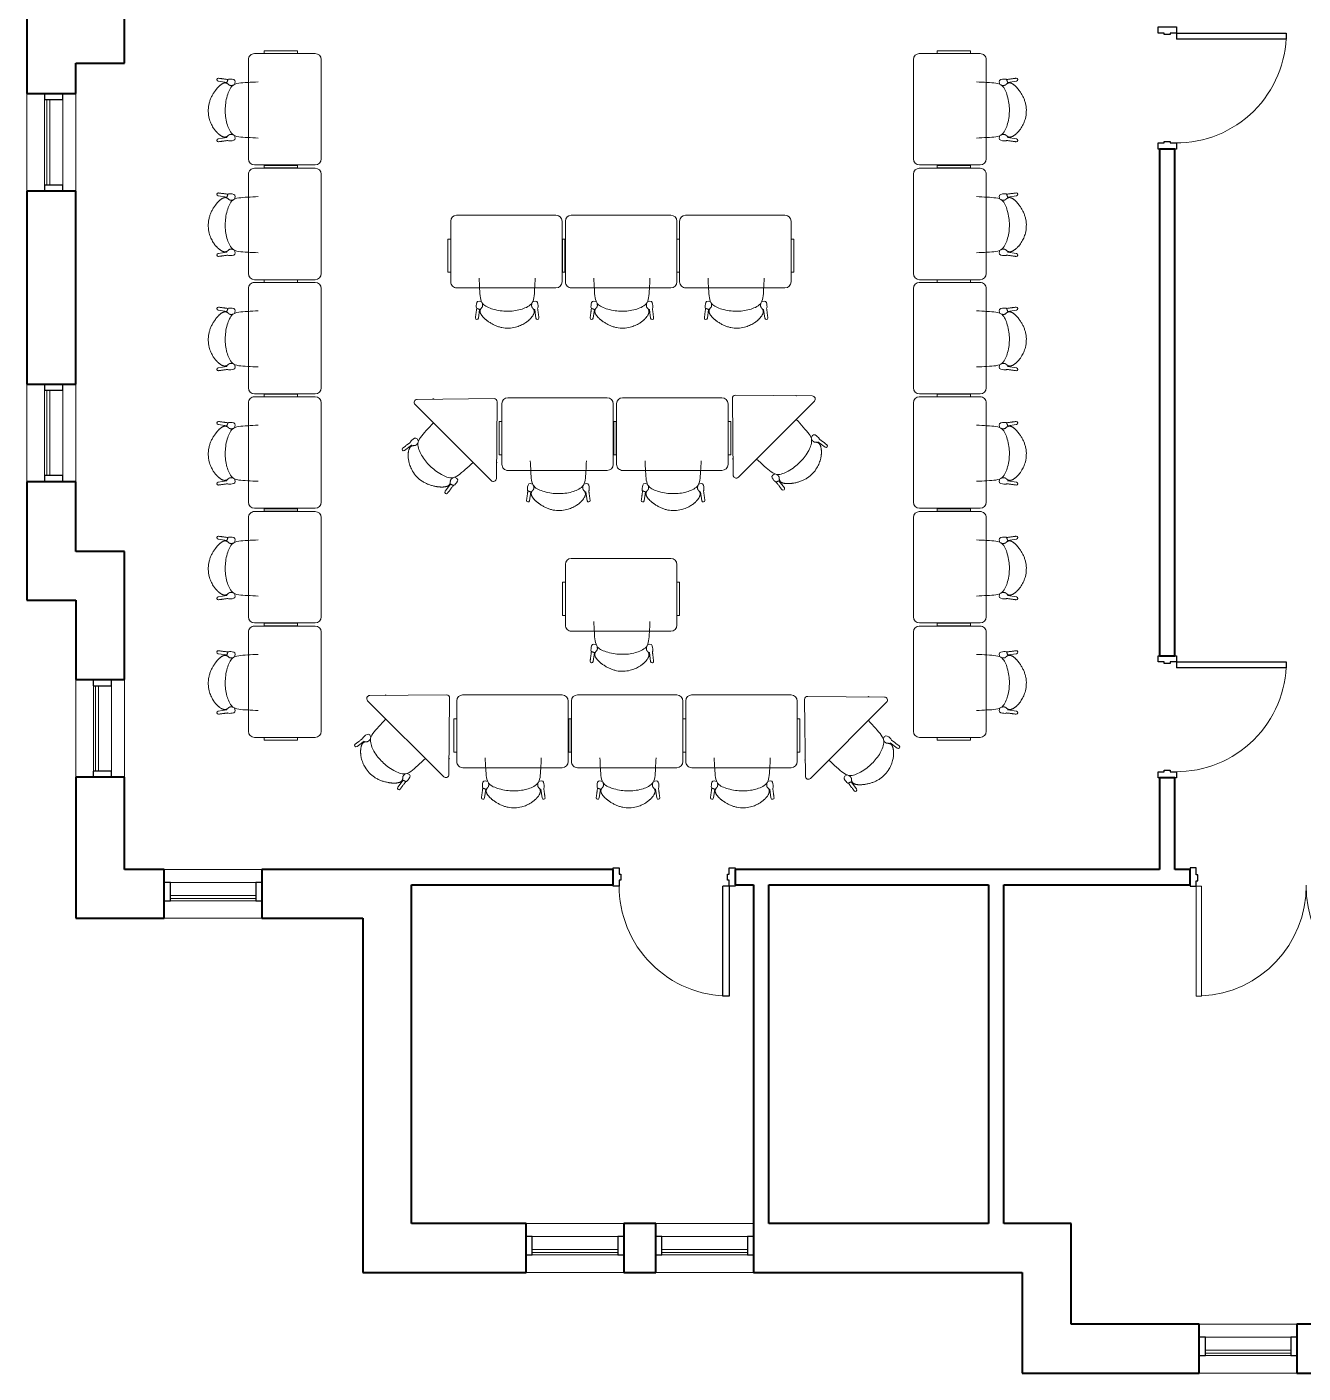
# Model space of a CAD drawing. Header units: inches. Extents: x -874 to -44, y 343 to 1063.
# Drawn here: x -874.3 to -456.3, y 343.2 to 784.2 of the extents above; entities that cross this region are included whole.
import ezdxf

# ---------------------------------------------------------------- set-up
doc = ezdxf.new("R2010")
doc.units = ezdxf.units.IN
doc.header["$MEASUREMENT"] = 0
for name, color, linetype, lineweight in [('A-DOOR', 31, 'Continuous', 15), ('A-DOOR-FRAM', 31, 'Continuous', 25), ('A-GLAZ-CURT', 52, 'Continuous', 9), ('A-GLAZ-CWMG', 51, 'Continuous', 9), ('A-WALL', 113, 'Continuous', 15), ('I-FURN', 30, 'Continuous', 9), ('I-WALL', 2, 'Continuous', 15)]:
    doc.layers.add(name, color=color, linetype=linetype, lineweight=lineweight)

# ---------------------------------------------------------------- blocks, each defined once
blk = doc.blocks.new('Door-Double_CE_ - WD Door-2_ HM Frame-5162521-SECOND FLOOR FFE PLAN')
at = {"layer": 'A-DOOR'}
for p, q in [((-34.25, 39), (-36, 39)), ((-36, 39), (-36, 3)), ((-34.25, 3), (-34.25, 39)), ((36, 39), (34.25, 39)), ((34.25, 39), (34.25, 3)), ((36, 3), (36, 39)), ((-36, 3), (-34.25, 3)), ((34.25, 3), (36, 3))]:
    blk.add_line(p, q, dxfattribs=at)
at = {"layer": 'A-DOOR', "lineweight": 9}
for centre, start, end in [((-36, 3), 359.5, 87.2079), ((36, 3), 92.7838, 180.5)]:
    blk.add_arc(centre, 36, start, end, dxfattribs=at)
at = {"layer": 'A-DOOR-FRAM'}
for p, q in [((-36, 3), (-38, 3)), ((-38, 3), (-38, -3)), ((-36, 1.25), (-36, 3)), ((-35.5, 1.25), (-36, 1.25)), ((-35.5, -0.75), (-35.5, 1.25)), ((36, 1.25), (35.5, 1.25)), ((35.5, 1.25), (35.5, -0.75)), ((38, 3), (36, 3)), ((36, 3), (36, 1.25)), ((38, -3), (38, 3)), ((-38, -3), (-36, -3)), ((-36, -3), (-36, -0.75)), ((-36, -0.75), (-35.5, -0.75)), ((35.5, -0.75), (36, -0.75)), ((36, -0.75), (36, -3)), ((36, -3), (38, -3))]:
    blk.add_line(p, q, dxfattribs=at)
blk = doc.blocks.new('Door-Single_CE_ - WD Door-2_ HM Frame-5271110-SECOND FLOOR FFE PLAN')
at = {"layer": 'A-DOOR'}
for p, q in [((16, -39), (16, -3)), ((16, -3), (18, -3)), ((18, -3), (18, -39)), ((18, -39), (16, -39))]:
    blk.add_line(p, q, dxfattribs=at)
at = {"layer": 'A-DOOR', "lineweight": 25}
for p, q in [((16, -39), (16, -3)), ((18, -3), (16, -3)), ((18, -3), (18, -39)), ((18, -39), (16, -39))]:
    blk.add_line(p, q, dxfattribs=at)
at = {"layer": 'A-DOOR', "lineweight": 9}
blk.add_arc((18, -3), 36, 179.5, 270, dxfattribs=at)
blk.add_arc((18, -3), 36, 179.5, 270, dxfattribs=at)
blk.add_arc((18, -3), 36, 179.5, 270, dxfattribs=at)
blk.add_arc((18, -3), 36, 179.5, 270, dxfattribs=at)
at = {"layer": 'A-DOOR-FRAM'}
for p, q in [((-20, 3), (-18, 3)), ((-20, -3), (-20, 3)), ((-18, 3), (-18, 1)), ((-18, 1), (-17.5, 1)), ((-17.5, 1), (-17.5, -1)), ((17.5, 1), (18, 1)), ((17.5, -1), (17.5, 1)), ((18, 3), (20, 3)), ((18, 1), (18, 3)), ((20, 3), (20, -3)), ((-18, -3), (-20, -3)), ((-18, -1), (-18, -3)), ((-17.5, -1), (-18, -1)), ((18, -1), (17.5, -1)), ((18, -3), (18, -1)), ((20, -3), (18, -3))]:
    blk.add_line(p, q, dxfattribs=at)
blk = doc.blocks.new('System Panel - zGlazed-5173169-SECOND FLOOR FFE PLAN')
at = {"layer": 'A-GLAZ-CURT', "lineweight": 15}
for p, q in [((14, -0.5), (-14, -0.5)), ((-14, -0.5), (-14, -1.5)), ((-14, -1.5), (14, -1.5)), ((14, -1.5), (14, -0.5))]:
    blk.add_line(p, q, dxfattribs=at)
blk = doc.blocks.new('Rectangular Mullion - 6_ x 2_ Rectangular_CE_-5174039-SECOND FLOOR FFE PLAN')
at = {"layer": 'A-GLAZ-CWMG'}
for p, q in [((-253.84, 1057.42), (-225.84, 1057.42)), ((-253.84, 1051.42), (-225.84, 1051.42))]:
    blk.add_line(p, q, dxfattribs=at)
blk = doc.blocks.new('Rectangular Mullion - 6_ x 2_ Rectangular_CE_-5174040-SECOND FLOOR FFE PLAN')
at = {"layer": 'A-GLAZ-CWMG', "lineweight": 25}
for p, q in [((-2, 2.25), (0, 2.25)), ((-2, -3.75), (-2, 2.25)), ((0, 2.25), (0, -3.75)), ((0, -3.75), (-2, -3.75))]:
    blk.add_line(p, q, dxfattribs=at)
blk = doc.blocks.new('Rectangular Mullion - 6_ x 2_ Rectangular_CE_-5174041-SECOND FLOOR FFE PLAN')
at = {"layer": 'A-GLAZ-CWMG', "lineweight": 25}
for p, q in [((0, 2.25), (-2, 2.25)), ((-2, 2.25), (-2, -3.75)), ((0, -3.75), (0, 2.25)), ((-2, -3.75), (0, -3.75))]:
    blk.add_line(p, q, dxfattribs=at)
blk = doc.blocks.new('System Panel - zGlazed-5173075-SECOND FLOOR FFE PLAN')
at = {"layer": 'A-GLAZ-CURT', "lineweight": 15}
for p, q in [((14, 1.5), (-14, 1.5)), ((-14, 1.5), (-14, 0.5)), ((-14, 0.5), (14, 0.5)), ((14, 0.5), (14, 1.5))]:
    blk.add_line(p, q, dxfattribs=at)
blk = doc.blocks.new('Rectangular Mullion - 6_ x 2_ Rectangular_CE_-5174307-SECOND FLOOR FFE PLAN')
at = {"layer": 'A-GLAZ-CWMG'}
for p, q in [((-827.34, 503.92), (-799.34, 503.92)), ((-827.34, 497.92), (-799.34, 497.92))]:
    blk.add_line(p, q, dxfattribs=at)
blk = doc.blocks.new('Rectangular Mullion - 6_ x 2_ Rectangular_CE_-5174308-SECOND FLOOR FFE PLAN')
at = {"layer": 'A-GLAZ-CWMG', "lineweight": 25}
for p, q in [((-2, 3.75), (0, 3.75)), ((-2, -2.25), (-2, 3.75)), ((0, 3.75), (0, -2.25)), ((0, -2.25), (-2, -2.25))]:
    blk.add_line(p, q, dxfattribs=at)
blk = doc.blocks.new('Rectangular Mullion - 6_ x 2_ Rectangular_CE_-5174309-SECOND FLOOR FFE PLAN')
at = {"layer": 'A-GLAZ-CWMG', "lineweight": 25}
for p, q in [((0, 3.75), (-2, 3.75)), ((-2, 3.75), (-2, -2.25)), ((0, -2.25), (0, 3.75)), ((-2, -2.25), (0, -2.25))]:
    blk.add_line(p, q, dxfattribs=at)
blk = doc.blocks.new('Rectangular Mullion - 6_ x 2_ Rectangular_CE_-5173074-SECOND FLOOR FFE PLAN')
at = {"layer": 'A-GLAZ-CWMG'}
for p, q in [((-253.84, 388.92), (-225.84, 388.92)), ((-253.84, 382.92), (-225.84, 382.92))]:
    blk.add_line(p, q, dxfattribs=at)
blk = doc.blocks.new('Rectangular Mullion - 6_ x 2_ Rectangular_CE_-5173056-SECOND FLOOR FFE PLAN')
at = {"layer": 'A-GLAZ-CWMG', "lineweight": 25}
for p, q in [((-2, 3.75), (0, 3.75)), ((-2, -2.25), (-2, 3.75)), ((0, 3.75), (0, -2.25)), ((0, -2.25), (-2, -2.25))]:
    blk.add_line(p, q, dxfattribs=at)
blk = doc.blocks.new('Rectangular Mullion - 6_ x 2_ Rectangular_CE_-5173057-SECOND FLOOR FFE PLAN')
at = {"layer": 'A-GLAZ-CWMG', "lineweight": 25}
for p, q in [((0, 3.75), (-2, 3.75)), ((-2, 3.75), (-2, -2.25)), ((0, -2.25), (0, 3.75)), ((-2, -2.25), (0, -2.25))]:
    blk.add_line(p, q, dxfattribs=at)
blk = doc.blocks.new('Chair_Stacking - Armless and Glides-2667581-SECOND FLOOR FFE PLAN')
at = {"layer": 'I-FURN'}
for p, q in [((-9.44, 9.42), (-6.53, 9.02)), ((-9.44, -9.42), (-6.55, -9.02))]:
    blk.add_line(p, q, dxfattribs=at)
for points, knots in [([(-5.95, 8.29), (-5.98, 8.33), (-6.05, 8.4), (-6.18, 8.51), (-6.29, 8.6), (-6.39, 8.66), (-6.48, 8.7), (-6.56, 8.74), (-6.65, 8.78), (-6.73, 8.81), (-6.79, 8.83), (-6.84, 8.84), (-6.9, 8.85), (-6.97, 8.86), (-7.06, 8.87), (-7.15, 8.88), (-7.24, 8.87), (-7.3, 8.87), (-7.37, 8.86), (-7.46, 8.84), (-7.58, 8.82), (-7.73, 8.77), (-7.89, 8.7), (-8.06, 8.62), (-8.23, 8.51), (-8.42, 8.39), (-8.6, 8.26), (-8.79, 8.11), (-8.98, 7.94), (-9.17, 7.76), (-9.32, 7.61), (-9.45, 7.48), (-9.57, 7.35), (-9.72, 7.18), (-9.9, 6.97), (-10.07, 6.75), (-10.24, 6.53), (-10.46, 6.23), (-10.62, 6), (-10.72, 5.84)], [-1, -1, -1, -1, -0.944444, -0.888889, -0.833333, -0.805556, -0.777778, -0.75, -0.722222, -0.694444, -0.680556, -0.666667, -0.652778, -0.638889, -0.611111, -0.583333, -0.569444, -0.555556, -0.541667, -0.527778, -0.5, -0.472222, -0.444444, -0.416667, -0.388889, -0.361111, -0.333333, -0.305556, -0.277778, -0.25, -0.222222, -0.208333, -0.194444, -0.166667, -0.138889, -0.111111, -0.083333, -0.055556, 0, 0, 0, 0]), ([(-6.21, 9.98), (-6.14, 10.17), (-4.42, 10.12), (-3.47, 9.7), (-4.03, 8.38)], [0, 0, 0, 0, 0.0820639, 0.1983562, 0.1983562, 0.1983562, 0.1983562]), ([(3.67, 9.19), (2.51, 9.15), (-1.26, 8.91), (-3.68, 8.83), (-4.72, 7.95)], [0.5833866, 0.5833866, 0.5833866, 0.5833866, 0.7699836, 1.1683365, 1.1683365, 1.1683365, 1.1683365]), ([(-10.72, 5.84), (-10.93, 5.53), (-11.32, 4.89), (-11.82, 3.88), (-12.22, 2.82), (-12.6, 1.36), (-12.75, -0.53), (-12.46, -2.59), (-11.94, -4.11), (-11.45, -5.12), (-11.17, -5.6), (-11.02, -5.84)], [0, 0, 0, 0, 0.090909, 0.181818, 0.272727, 0.363636, 0.545455, 0.727273, 0.863636, 0.931818, 1, 1, 1, 1]), ([(-4.72, 7.95), (-5.53, 7.3), (-6.81, 4.07), (-7.26, 0), (-6.91, -3.94), (-5.68, -6.99), (-4.72, -7.95)], [0, 0, 0, 0, 0.239211, 0.559396, 0.87447, 1.1135, 1.1135, 1.1135, 1.1135]), ([(-11.02, -5.84), (-10.92, -6.01), (-10.71, -6.32), (-10.42, -6.7), (-10.18, -6.98), (-10, -7.19), (-9.84, -7.36), (-9.71, -7.49), (-9.61, -7.58), (-9.51, -7.67), (-9.38, -7.79), (-9.21, -7.94), (-9.01, -8.1), (-8.75, -8.3), (-8.48, -8.47), (-8.23, -8.61), (-8.05, -8.7), (-7.88, -8.76), (-7.72, -8.81), (-7.57, -8.85), (-7.45, -8.87), (-7.36, -8.88), (-7.27, -8.88), (-7.17, -8.88), (-7.07, -8.87), (-7, -8.85), (-6.95, -8.84), (-6.89, -8.83), (-6.83, -8.82), (-6.75, -8.79), (-6.66, -8.75), (-6.57, -8.71), (-6.49, -8.67), (-6.38, -8.6), (-6.27, -8.52), (-6.14, -8.41), (-6.07, -8.33), (-6.03, -8.29)], [-1, -1, -1, -1, -0.944444, -0.888889, -0.861111, -0.833333, -0.805556, -0.791667, -0.777778, -0.763889, -0.75, -0.722222, -0.694444, -0.666667, -0.611111, -0.583333, -0.555556, -0.527778, -0.5, -0.472222, -0.444444, -0.430556, -0.416667, -0.388889, -0.361111, -0.347222, -0.333333, -0.319444, -0.305556, -0.277778, -0.25, -0.222222, -0.194444, -0.166667, -0.111111, -0.055556, 0, 0, 0, 0]), ([(-6.21, -9.98), (-6.14, -10.17), (-4.42, -10.12), (-3.47, -9.7), (-4.03, -8.38)], [0, 0, 0, 0, 0.0820639, 0.1983562, 0.1983562, 0.1983562, 0.1983562]), ([(-4.72, -7.95), (-3.68, -8.83), (-1.26, -8.91), (2.51, -9.15), (3.67, -9.19)], [-1.1683365, -1.1683365, -1.1683365, -1.1683365, -0.7699836, -0.5833866, -0.5833866, -0.5833866, -0.5833866])]:
    blk.add_open_spline(points, degree=3, knots=knots, dxfattribs=at)
for points, degree in [([(-9.35, 10.41), (-9.91, 10.49), (-10.11, 9.55), (-9.44, 9.42)], 3), ([(-6.21, 9.98), (-9.35, 10.41)], 1), ([(-6.64, 8.78), (-6.21, 9.98)], 1), ([(-5.95, 8.29), (-5.56, 7.9), (-4.52, 8.1)], 2), ([(-6.64, -8.78), (-6.55, -9.02)], 1), ([(-6.03, -8.29), (-5.62, -7.87), (-4.5, -8.09)], 2), ([(-9.35, -10.41), (-9.91, -10.49), (-10.11, -9.55), (-9.44, -9.42)], 3), ([(-6.21, -9.98), (-9.35, -10.41)], 1)]:
    blk.add_open_spline(points, degree=degree, dxfattribs=at)
blk = doc.blocks.new('Table-End - 24_ x 24_ Triangle-5177764-SECOND FLOOR FFE PLAN')
at = {"layer": 'I-FURN'}
for p, q in [((19.43, 10.64), (1.81, -7.3)), ((38.47, -7.3), (20.86, 10.64)), ((5.4, -3.46), (5.4, -3.65)), ((5.46, -3.46), (5.4, -3.46)), ((5.46, -3.46), (5.58, -3.46)), ((34.71, -3.46), (34.83, -3.46)), ((34.9, -3.46), (34.83, -3.46)), ((34.9, -3.66), (34.9, -3.46)), ((2.53, -9), (37.76, -9))]:
    blk.add_line(p, q, dxfattribs=at)
for centre, start, end in [((20.14, 9.94), 44.4726, 135.5274), ((2.53, -8), 135.5274, 270), ((37.76, -8), 270, 44.4726)]:
    blk.add_arc(centre, 1, start, end, dxfattribs=at)
blk = doc.blocks.new('Steelcase_AM_Table_Education_Verb_Rectangle_AccessLeg_24D - 39W - Caster_Side Dock Modified-5198920-SECOND FLOOR FFE PLAN')
at = {"layer": 'I-FURN'}
for p, q in [((14.35, 9.34), (-18.15, 9.34)), ((-20.15, 7.34), (-20.15, 4.2)), ((16.35, 4.2), (16.35, 7.34)), ((-21.07, 4.2), (-21.07, -6.7)), ((-20.15, 4.2), (-21.07, 4.2)), ((-20.15, -6.7), (-20.15, 4.2)), ((17.27, 4.2), (16.35, 4.2)), ((16.35, 4.2), (16.35, -6.7)), ((17.27, -6.7), (17.27, 4.2)), ((-21.07, -6.7), (-20.15, -6.7)), ((-20.15, -6.7), (-20.15, -12.5)), ((16.35, -12.57), (16.35, -6.7)), ((16.35, -6.7), (17.27, -6.7)), ((-18.15, -14.5), (14.42, -14.5))]:
    blk.add_line(p, q, dxfattribs=at)
for centre, radius, start, end in [((-18.15, 7.34), 2, 90, 180), ((14.35, 7.34), 2, 360, 90), ((-18.15, -12.5), 2, 180, 270), ((14.42, -12.57), 1.93, 270, 360)]:
    blk.add_arc(centre, radius, start, end, dxfattribs=at)
blk = doc.blocks.new('Chair_Stacking - Armless and Glides-5211164-SECOND FLOOR FFE PLAN')
at = {"layer": 'I-FURN'}
for p, q in [((-9.44, 9.42), (-6.55, 9.02)), ((-9.44, -9.42), (-6.53, -9.02))]:
    blk.add_line(p, q, dxfattribs=at)
for points, knots in [([(-11.02, 5.84), (-10.92, 6.01), (-10.71, 6.32), (-10.42, 6.7), (-10.18, 6.98), (-10, 7.19), (-9.84, 7.36), (-9.71, 7.49), (-9.61, 7.58), (-9.51, 7.67), (-9.38, 7.79), (-9.21, 7.94), (-9.01, 8.1), (-8.75, 8.3), (-8.48, 8.47), (-8.23, 8.61), (-8.05, 8.7), (-7.88, 8.76), (-7.72, 8.81), (-7.57, 8.85), (-7.45, 8.87), (-7.36, 8.88), (-7.27, 8.88), (-7.17, 8.88), (-7.07, 8.87), (-7, 8.85), (-6.95, 8.84), (-6.89, 8.83), (-6.83, 8.82), (-6.75, 8.79), (-6.66, 8.75), (-6.57, 8.71), (-6.49, 8.67), (-6.38, 8.6), (-6.27, 8.52), (-6.14, 8.41), (-6.07, 8.33), (-6.03, 8.29)], [-1, -1, -1, -1, -0.944444, -0.888889, -0.861111, -0.833333, -0.805556, -0.791667, -0.777778, -0.763889, -0.75, -0.722222, -0.694444, -0.666667, -0.611111, -0.583333, -0.555556, -0.527778, -0.5, -0.472222, -0.444444, -0.430556, -0.416667, -0.388889, -0.361111, -0.347222, -0.333333, -0.319444, -0.305556, -0.277778, -0.25, -0.222222, -0.194444, -0.166667, -0.111111, -0.055556, 0, 0, 0, 0]), ([(-6.21, 9.98), (-6.14, 10.17), (-4.42, 10.12), (-3.47, 9.7), (-4.03, 8.38)], [0, 0, 0, 0, 0.0820639, 0.1983562, 0.1983562, 0.1983562, 0.1983562]), ([(-4.72, 7.95), (-3.68, 8.83), (-1.26, 8.91), (2.51, 9.15), (3.67, 9.19)], [-1.1683365, -1.1683365, -1.1683365, -1.1683365, -0.7699836, -0.5833866, -0.5833866, -0.5833866, -0.5833866]), ([(-10.72, -5.84), (-10.93, -5.53), (-11.32, -4.89), (-11.82, -3.88), (-12.22, -2.82), (-12.6, -1.36), (-12.75, 0.53), (-12.46, 2.59), (-11.94, 4.11), (-11.45, 5.12), (-11.17, 5.6), (-11.02, 5.84)], [0, 0, 0, 0, 0.090909, 0.181818, 0.272727, 0.363636, 0.545455, 0.727273, 0.863636, 0.931818, 1, 1, 1, 1]), ([(-4.72, -7.95), (-5.53, -7.3), (-6.81, -4.07), (-7.26, 0), (-6.91, 3.94), (-5.68, 6.99), (-4.72, 7.95)], [0, 0, 0, 0, 0.239211, 0.559396, 0.87447, 1.1135, 1.1135, 1.1135, 1.1135]), ([(-5.95, -8.29), (-5.98, -8.33), (-6.05, -8.4), (-6.18, -8.51), (-6.29, -8.6), (-6.39, -8.66), (-6.48, -8.7), (-6.56, -8.74), (-6.65, -8.78), (-6.73, -8.81), (-6.79, -8.83), (-6.84, -8.84), (-6.9, -8.85), (-6.97, -8.86), (-7.06, -8.87), (-7.15, -8.88), (-7.24, -8.87), (-7.3, -8.87), (-7.37, -8.86), (-7.46, -8.84), (-7.58, -8.82), (-7.73, -8.77), (-7.89, -8.7), (-8.06, -8.62), (-8.23, -8.51), (-8.42, -8.39), (-8.6, -8.26), (-8.79, -8.11), (-8.98, -7.94), (-9.17, -7.76), (-9.32, -7.61), (-9.45, -7.48), (-9.57, -7.35), (-9.72, -7.18), (-9.9, -6.97), (-10.07, -6.75), (-10.24, -6.53), (-10.46, -6.23), (-10.62, -6), (-10.72, -5.84)], [-1, -1, -1, -1, -0.944444, -0.888889, -0.833333, -0.805556, -0.777778, -0.75, -0.722222, -0.694444, -0.680556, -0.666667, -0.652778, -0.638889, -0.611111, -0.583333, -0.569444, -0.555556, -0.541667, -0.527778, -0.5, -0.472222, -0.444444, -0.416667, -0.388889, -0.361111, -0.333333, -0.305556, -0.277778, -0.25, -0.222222, -0.208333, -0.194444, -0.166667, -0.138889, -0.111111, -0.083333, -0.055556, 0, 0, 0, 0]), ([(-6.21, -9.98), (-6.14, -10.17), (-4.42, -10.12), (-3.47, -9.7), (-4.03, -8.38)], [0, 0, 0, 0, 0.0820639, 0.1983562, 0.1983562, 0.1983562, 0.1983562]), ([(3.67, -9.19), (2.51, -9.15), (-1.26, -8.91), (-3.68, -8.83), (-4.72, -7.95)], [0.5833866, 0.5833866, 0.5833866, 0.5833866, 0.7699836, 1.1683365, 1.1683365, 1.1683365, 1.1683365])]:
    blk.add_open_spline(points, degree=3, knots=knots, dxfattribs=at)
for points, degree in [([(-9.35, 10.41), (-9.91, 10.49), (-10.11, 9.55), (-9.44, 9.42)], 3), ([(-6.21, 9.98), (-9.35, 10.41)], 1), ([(-6.64, 8.78), (-6.55, 9.02)], 1), ([(-6.03, 8.29), (-5.62, 7.87), (-4.5, 8.09)], 2), ([(-6.64, -8.78), (-6.21, -9.98)], 1), ([(-5.95, -8.29), (-5.56, -7.9), (-4.52, -8.1)], 2), ([(-9.35, -10.41), (-9.91, -10.49), (-10.11, -9.55), (-9.44, -9.42)], 3), ([(-6.21, -9.98), (-9.35, -10.41)], 1)]:
    blk.add_open_spline(points, degree=degree, dxfattribs=at)
blk = doc.blocks.new('Table-End - 24_ x 24_ Triangle-5211165-SECOND FLOOR FFE PLAN')
at = {"layer": 'I-FURN'}
for p, q in [((37.76, 9), (2.53, 9)), ((1.81, 7.3), (19.43, -10.64)), ((20.86, -10.64), (38.47, 7.3)), ((5.4, 3.65), (5.4, 3.46)), ((5.4, 3.46), (5.46, 3.46)), ((5.58, 3.46), (5.46, 3.46)), ((34.83, 3.46), (34.71, 3.46)), ((34.83, 3.46), (34.9, 3.46)), ((34.9, 3.46), (34.9, 3.66))]:
    blk.add_line(p, q, dxfattribs=at)
for centre, start, end in [((2.53, 8), 90, 224.4726), ((37.76, 8), 315.5274, 90), ((20.14, -9.94), 224.4726, 315.5274)]:
    blk.add_arc(centre, 1, start, end, dxfattribs=at)
blk = doc.blocks.new('Steelcase_AM_Table_Education_Verb_Rectangle_AccessLeg_24D - 39W - Caster_Side Dock Modified-5211398-SECOND FLOOR FFE PLAN')
at = {"layer": 'I-FURN'}
for p, q in [((14.42, 14.5), (-18.15, 14.5)), ((-20.15, 12.5), (-20.15, 6.7)), ((16.35, 6.7), (16.35, 12.57)), ((-21.07, 6.7), (-20.15, 6.7)), ((-21.07, -4.2), (-21.07, 6.7)), ((-20.15, 6.7), (-20.15, -4.2)), ((16.35, 6.7), (17.27, 6.7)), ((16.35, -4.2), (16.35, 6.7)), ((17.27, 6.7), (17.27, -4.2)), ((-20.15, -4.2), (-21.07, -4.2)), ((-20.15, -4.2), (-20.15, -7.34)), ((16.35, -7.34), (16.35, -4.2)), ((17.27, -4.2), (16.35, -4.2)), ((-18.15, -9.34), (14.35, -9.34))]:
    blk.add_line(p, q, dxfattribs=at)
for centre, radius, start, end in [((-18.15, 12.5), 2, 90, 180), ((14.42, 12.57), 1.93, 360, 90), ((-18.15, -7.34), 2, 180, 270), ((14.35, -7.34), 2, 270, 0)]:
    blk.add_arc(centre, radius, start, end, dxfattribs=at)

msp = doc.modelspace()

# ---------------------------------------------------------------- linework, layer by layer
at = {"layer": 'A-WALL', "lineweight": 40}
for p, q in [((-842.34, 772.35), (-842.34, 802.17)), ((-874.34, 788.35), (-874.34, 762.35)), ((-858.34, 762.35), (-858.34, 772.35)), ((-858.34, 772.35), (-842.34, 772.35)), ((-874.34, 762.35), (-858.34, 762.35)), ((-858.34, 730.35), (-874.34, 730.35)), ((-874.34, 730.35), (-874.34, 667.17)), ((-858.34, 667.17), (-858.34, 730.35)), ((-874.34, 667.17), (-858.34, 667.17)), ((-858.34, 635.17), (-874.34, 635.17)), ((-874.34, 635.17), (-874.34, 596.35)), ((-858.34, 612.35), (-858.34, 635.17)), ((-842.34, 612.35), (-858.34, 612.35)), ((-842.34, 570.35), (-842.34, 612.35)), ((-874.34, 596.35), (-858.34, 596.35)), ((-858.34, 596.35), (-858.34, 570.35)), ((-858.34, 570.35), (-842.34, 570.35)), ((-858.34, 538.35), (-858.34, 492.17)), ((-842.34, 538.35), (-858.34, 538.35)), ((-842.34, 508.17), (-842.34, 538.35)), ((-829.34, 508.17), (-842.34, 508.17)), ((-829.34, 492.17), (-829.34, 508.17)), ((-748.34, 508.17), (-797.34, 508.17)), ((-797.34, 508.17), (-797.34, 492.17)), ((-748.34, 392.17), (-748.34, 503.17)), ((-858.34, 492.17), (-829.34, 492.17)), ((-797.34, 492.17), (-764.34, 492.17)), ((-764.34, 492.17), (-764.34, 376.17)), ((-710.83, 392.17), (-748.34, 392.17)), ((-710.83, 376.17), (-710.83, 392.17)), ((-668.34, 392.17), (-678.83, 392.17)), ((-678.83, 392.17), (-678.83, 376.17)), ((-668.34, 376.17), (-668.34, 392.17)), ((-636.34, 392.17), (-636.34, 376.17)), ((-559.34, 392.17), (-631.34, 392.17)), ((-532.34, 392.17), (-554.34, 392.17)), ((-532.34, 359.17), (-532.34, 392.17)), ((-764.34, 376.17), (-710.83, 376.17)), ((-678.83, 376.17), (-668.34, 376.17)), ((-636.34, 376.17), (-548.34, 376.17)), ((-548.34, 376.17), (-548.34, 343.17)), ((-490.34, 359.17), (-532.34, 359.17)), ((-490.34, 343.17), (-490.34, 359.17)), ((-447.84, 359.17), (-458.34, 359.17)), ((-458.34, 359.17), (-458.34, 343.17)), ((-548.34, 343.17), (-490.34, 343.17)), ((-458.34, 343.17), (-447.84, 343.17))]:
    msp.add_line(p, q, dxfattribs=at)
at = {"layer": 'A-WALL'}
for p, q in [((-874.34, 730.35), (-874.34, 762.35)), ((-858.34, 762.35), (-858.34, 730.35)), ((-874.34, 635.17), (-874.34, 667.17)), ((-858.34, 667.17), (-858.34, 635.17)), ((-858.34, 538.35), (-858.34, 570.35)), ((-842.34, 570.35), (-842.34, 538.35)), ((-829.34, 508.17), (-797.34, 508.17)), ((-797.34, 492.17), (-829.34, 492.17)), ((-710.83, 392.17), (-678.83, 392.17)), ((-668.34, 392.17), (-636.34, 392.17)), ((-678.83, 376.17), (-710.83, 376.17)), ((-636.34, 376.17), (-668.34, 376.17)), ((-490.34, 359.17), (-458.34, 359.17)), ((-458.34, 343.17), (-490.34, 343.17))]:
    msp.add_line(p, q, dxfattribs=at)
at = {"layer": 'I-WALL', "lineweight": 40}
for p, q in [((-498.34, 744.17), (-503.34, 744.17)), ((-503.34, 744.17), (-503.34, 578.17)), ((-498.34, 578.17), (-498.34, 744.17)), ((-503.34, 578.17), (-498.34, 578.17)), ((-498.34, 538.17), (-503.34, 538.17)), ((-503.34, 538.17), (-503.34, 508.17)), ((-498.34, 508.17), (-498.34, 538.17)), ((-682.34, 508.17), (-748.34, 508.17)), ((-682.34, 503.17), (-682.34, 508.17)), ((-503.34, 508.17), (-642.34, 508.17)), ((-642.34, 508.17), (-642.34, 503.17)), ((-493.34, 508.17), (-498.34, 508.17)), ((-493.34, 503.17), (-493.34, 508.17)), ((-748.34, 503.17), (-682.34, 503.17)), ((-642.34, 503.17), (-636.34, 503.17)), ((-636.34, 503.17), (-636.34, 392.17)), ((-631.34, 503.17), (-559.34, 503.17)), ((-631.34, 392.17), (-631.34, 503.17)), ((-559.34, 503.17), (-559.34, 392.17)), ((-554.34, 503.17), (-493.34, 503.17)), ((-554.34, 392.17), (-554.34, 503.17))]:
    msp.add_line(p, q, dxfattribs=at)

# ---------------------------------------------------------------- block references
at = {"layer": 'A-DOOR', "lineweight": 9, "rotation": 90}
for p in [(-500.84, 764.17), (-500.84, 558.17)]:
    msp.add_blockref('Door-Single_CE_ - WD Door-2_ HM Frame-5271110-SECOND FLOOR FFE PLAN', p, dxfattribs=at)
at = {"layer": 'A-DOOR', "lineweight": 9}
msp.add_blockref('Door-Single_CE_ - WD Door-2_ HM Frame-5271110-SECOND FLOOR FFE PLAN', (-662.34, 505.67), dxfattribs=at)
at = {"layer": 'A-DOOR', "rotation": 180}
msp.add_blockref('Door-Double_CE_ - WD Door-2_ HM Frame-5162521-SECOND FLOOR FFE PLAN', (-455.34, 505.67), dxfattribs=at)
at = {"layer": 'A-GLAZ-CURT'}
for name, p, rotation in [('System Panel - zGlazed-5173169-SECOND FLOOR FFE PLAN', (-866.34, 746.35), 269.9999999999998), ('System Panel - zGlazed-5173169-SECOND FLOOR FFE PLAN', (-866.34, 651.17), 269.9999999999998), ('System Panel - zGlazed-5173169-SECOND FLOOR FFE PLAN', (-850.34, 554.35), 269.9999999999999), ('System Panel - zGlazed-5173075-SECOND FLOOR FFE PLAN', (-813.34, 500.17), 180), ('System Panel - zGlazed-5173075-SECOND FLOOR FFE PLAN', (-474.34, 351.17), 180)]:
    msp.add_blockref(name, p, dxfattribs=dict(at, rotation=rotation))
for p in [(-694.83, 384.17), (-652.34, 384.17)]:
    msp.add_blockref('System Panel - zGlazed-5173169-SECOND FLOOR FFE PLAN', p, dxfattribs=at)
at = {"layer": 'A-GLAZ-CWMG'}
for name, p, rotation in [('Rectangular Mullion - 6_ x 2_ Rectangular_CE_-5174041-SECOND FLOOR FFE PLAN', (-866.34, 762.35), 89.99999999999982), ('Rectangular Mullion - 6_ x 2_ Rectangular_CE_-5174039-SECOND FLOOR FFE PLAN', (188.84, 986.19), 90.0000000000003), ('Rectangular Mullion - 6_ x 2_ Rectangular_CE_-5174041-SECOND FLOOR FFE PLAN', (-866.34, 667.17), 89.99999999999982), ('Rectangular Mullion - 6_ x 2_ Rectangular_CE_-5174039-SECOND FLOOR FFE PLAN', (188.84, 891.01), 90), ('Rectangular Mullion - 6_ x 2_ Rectangular_CE_-5174041-SECOND FLOOR FFE PLAN', (-850.34, 570.35), 89.99999999999991), ('Rectangular Mullion - 6_ x 2_ Rectangular_CE_-5174039-SECOND FLOOR FFE PLAN', (204.84, 794.19), 90.0000000000003), ('Rectangular Mullion - 6_ x 2_ Rectangular_CE_-5174041-SECOND FLOOR FFE PLAN', (-710.83, 384.17), 180), ('Rectangular Mullion - 6_ x 2_ Rectangular_CE_-5174039-SECOND FLOOR FFE PLAN', (-934.67, 1439.35), 180), ('Rectangular Mullion - 6_ x 2_ Rectangular_CE_-5174041-SECOND FLOOR FFE PLAN', (-668.34, 384.17), 180), ('Rectangular Mullion - 6_ x 2_ Rectangular_CE_-5174039-SECOND FLOOR FFE PLAN', (-892.18, 1439.35), 180)]:
    msp.add_blockref(name, p, dxfattribs=dict(at, rotation=rotation))
at = {"layer": 'A-GLAZ-CWMG', "extrusion": (0, 0, -1)}
for p, rotation in [((866.34, 730.35), 270.0000000000002), ((866.34, 635.17), 270.0000000000002), ((850.34, 538.35), 270.0000000000001), ((678.83, 384.17), 180), ((636.34, 384.17), 180)]:
    msp.add_blockref('Rectangular Mullion - 6_ x 2_ Rectangular_CE_-5174040-SECOND FLOOR FFE PLAN', p, dxfattribs=dict(at, rotation=rotation))
for name, p in [('Rectangular Mullion - 6_ x 2_ Rectangular_CE_-5174308-SECOND FLOOR FFE PLAN', (829.34, 500.17)), ('Rectangular Mullion - 6_ x 2_ Rectangular_CE_-5173056-SECOND FLOOR FFE PLAN', (490.34, 351.17))]:
    msp.add_blockref(name, p, dxfattribs=at)
at = {"layer": 'A-GLAZ-CWMG'}
for name, p in [('Rectangular Mullion - 6_ x 2_ Rectangular_CE_-5174307-SECOND FLOOR FFE PLAN', (0, 0)), ('Rectangular Mullion - 6_ x 2_ Rectangular_CE_-5174309-SECOND FLOOR FFE PLAN', (-797.34, 500.17)), ('Rectangular Mullion - 6_ x 2_ Rectangular_CE_-5173074-SECOND FLOOR FFE PLAN', (-234.5, -34)), ('Rectangular Mullion - 6_ x 2_ Rectangular_CE_-5173057-SECOND FLOOR FFE PLAN', (-458.34, 351.17))]:
    msp.add_blockref(name, p, dxfattribs=at)
at = {"layer": 'I-FURN'}
for name, p, rotation in [('Steelcase_AM_Table_Education_Verb_Rectangle_AccessLeg_24D - 39W - Caster_Side Dock Modified-5198920-SECOND FLOOR FFE PLAN', (-792.45, 759.1), 89.99999999999955), ('Steelcase_AM_Table_Education_Verb_Rectangle_AccessLeg_24D - 39W - Caster_Side Dock Modified-5211398-SECOND FLOOR FFE PLAN', (-569.46, 759.1), 90.00000000000047), ('Chair_Stacking - Armless and Glides-5211164-SECOND FLOOR FFE PLAN', (-559.65, 756.96), 180), ('Steelcase_AM_Table_Education_Verb_Rectangle_AccessLeg_24D - 39W - Caster_Side Dock Modified-5198920-SECOND FLOOR FFE PLAN', (-792.45, 721.52), 89.99999999999955), ('Steelcase_AM_Table_Education_Verb_Rectangle_AccessLeg_24D - 39W - Caster_Side Dock Modified-5211398-SECOND FLOOR FFE PLAN', (-569.46, 721.52), 90.00000000000047), ('Chair_Stacking - Armless and Glides-5211164-SECOND FLOOR FFE PLAN', (-559.65, 719.38), 180), ('Steelcase_AM_Table_Education_Verb_Rectangle_AccessLeg_24D - 39W - Caster_Side Dock Modified-5198920-SECOND FLOOR FFE PLAN', (-719.19, 707.99), 180), ('Steelcase_AM_Table_Education_Verb_Rectangle_AccessLeg_24D - 39W - Caster_Side Dock Modified-5198920-SECOND FLOOR FFE PLAN', (-681.61, 707.99), 180), ('Steelcase_AM_Table_Education_Verb_Rectangle_AccessLeg_24D - 39W - Caster_Side Dock Modified-5198920-SECOND FLOOR FFE PLAN', (-644.19, 707.99), 180), ('Steelcase_AM_Table_Education_Verb_Rectangle_AccessLeg_24D - 39W - Caster_Side Dock Modified-5198920-SECOND FLOOR FFE PLAN', (-792.45, 684.1), 89.99999999999955), ('Chair_Stacking - Armless and Glides-2667581-SECOND FLOOR FFE PLAN', (-717.04, 698.17), 90.00000000000006), ('Chair_Stacking - Armless and Glides-2667581-SECOND FLOOR FFE PLAN', (-679.46, 698.17), 90.00000000000006), ('Chair_Stacking - Armless and Glides-2667581-SECOND FLOOR FFE PLAN', (-642.04, 698.17), 90.00000000000006), ('Steelcase_AM_Table_Education_Verb_Rectangle_AccessLeg_24D - 39W - Caster_Side Dock Modified-5211398-SECOND FLOOR FFE PLAN', (-569.46, 684.1), 90.00000000000047), ('Chair_Stacking - Armless and Glides-5211164-SECOND FLOOR FFE PLAN', (-559.65, 681.96), 180), ('Table-End - 24_ x 24_ Triangle-5211165-SECOND FLOOR FFE PLAN', (-714.11, 640.12), 134.9999999999999), ('Table-End - 24_ x 24_ Triangle-5177764-SECOND FLOOR FFE PLAN', (-649.46, 641.23), 45.00000000000014), ('Steelcase_AM_Table_Education_Verb_Rectangle_AccessLeg_24D - 39W - Caster_Side Dock Modified-5198920-SECOND FLOOR FFE PLAN', (-792.45, 646.64), 89.99999999999955), ('Steelcase_AM_Table_Education_Verb_Rectangle_AccessLeg_24D - 39W - Caster_Side Dock Modified-5198920-SECOND FLOOR FFE PLAN', (-702.41, 648.21), 180), ('Steelcase_AM_Table_Education_Verb_Rectangle_AccessLeg_24D - 39W - Caster_Side Dock Modified-5198920-SECOND FLOOR FFE PLAN', (-664.83, 648.21), 180), ('Steelcase_AM_Table_Education_Verb_Rectangle_AccessLeg_24D - 39W - Caster_Side Dock Modified-5211398-SECOND FLOOR FFE PLAN', (-569.46, 646.64), 90.00000000000047), ('Chair_Stacking - Armless and Glides-5211164-SECOND FLOOR FFE PLAN', (-737.31, 645.41), 45.00000000000001), ('Chair_Stacking - Armless and Glides-2667581-SECOND FLOOR FFE PLAN', (-626.26, 646.52), 135), ('Chair_Stacking - Armless and Glides-5211164-SECOND FLOOR FFE PLAN', (-559.65, 644.5), 180), ('Chair_Stacking - Armless and Glides-2667581-SECOND FLOOR FFE PLAN', (-700.27, 638.4), 90.00000000000006), ('Chair_Stacking - Armless and Glides-2667581-SECOND FLOOR FFE PLAN', (-662.69, 638.4), 90.00000000000006), ('Steelcase_AM_Table_Education_Verb_Rectangle_AccessLeg_24D - 39W - Caster_Side Dock Modified-5198920-SECOND FLOOR FFE PLAN', (-792.45, 609.06), 89.99999999999955), ('Steelcase_AM_Table_Education_Verb_Rectangle_AccessLeg_24D - 39W - Caster_Side Dock Modified-5211398-SECOND FLOOR FFE PLAN', (-569.46, 609.06), 90.00000000000047), ('Chair_Stacking - Armless and Glides-5211164-SECOND FLOOR FFE PLAN', (-559.65, 606.92), 180), ('Steelcase_AM_Table_Education_Verb_Rectangle_AccessLeg_24D - 39W - Caster_Side Dock Modified-5198920-SECOND FLOOR FFE PLAN', (-681.61, 595.56), 180), ('Steelcase_AM_Table_Education_Verb_Rectangle_AccessLeg_24D - 39W - Caster_Side Dock Modified-5198920-SECOND FLOOR FFE PLAN', (-792.45, 571.56), 89.99999999999955), ('Chair_Stacking - Armless and Glides-2667581-SECOND FLOOR FFE PLAN', (-679.46, 585.75), 90.00000000000006), ('Steelcase_AM_Table_Education_Verb_Rectangle_AccessLeg_24D - 39W - Caster_Side Dock Modified-5211398-SECOND FLOOR FFE PLAN', (-569.46, 571.56), 90.00000000000047), ('Table-End - 24_ x 24_ Triangle-5211165-SECOND FLOOR FFE PLAN', (-729.68, 543.11), 134.9999999999999), ('Table-End - 24_ x 24_ Triangle-5177764-SECOND FLOOR FFE PLAN', (-625.81, 542.58), 45.00000000000014), ('Chair_Stacking - Armless and Glides-5211164-SECOND FLOOR FFE PLAN', (-559.65, 569.42), 180), ('Steelcase_AM_Table_Education_Verb_Rectangle_AccessLeg_24D - 39W - Caster_Side Dock Modified-5198920-SECOND FLOOR FFE PLAN', (-717.19, 550.83), 180), ('Steelcase_AM_Table_Education_Verb_Rectangle_AccessLeg_24D - 39W - Caster_Side Dock Modified-5198920-SECOND FLOOR FFE PLAN', (-679.61, 550.83), 180), ('Steelcase_AM_Table_Education_Verb_Rectangle_AccessLeg_24D - 39W - Caster_Side Dock Modified-5198920-SECOND FLOOR FFE PLAN', (-642.19, 550.83), 180), ('Chair_Stacking - Armless and Glides-5211164-SECOND FLOOR FFE PLAN', (-752.88, 548.41), 45.00000000000001), ('Chair_Stacking - Armless and Glides-2667581-SECOND FLOOR FFE PLAN', (-602.61, 547.88), 135), ('Chair_Stacking - Armless and Glides-2667581-SECOND FLOOR FFE PLAN', (-715.04, 541.02), 90.00000000000006), ('Chair_Stacking - Armless and Glides-2667581-SECOND FLOOR FFE PLAN', (-677.46, 541.02), 90.00000000000006), ('Chair_Stacking - Armless and Glides-2667581-SECOND FLOOR FFE PLAN', (-640.04, 541.02), 90.00000000000006)]:
    msp.add_blockref(name, p, dxfattribs=dict(at, rotation=rotation))
for p in [(-802.27, 756.96), (-802.27, 719.38), (-802.27, 681.96), (-802.27, 644.5), (-802.27, 606.92), (-802.27, 569.42)]:
    msp.add_blockref('Chair_Stacking - Armless and Glides-2667581-SECOND FLOOR FFE PLAN', p, dxfattribs=at)

doc.saveas('drawing.dxf')
